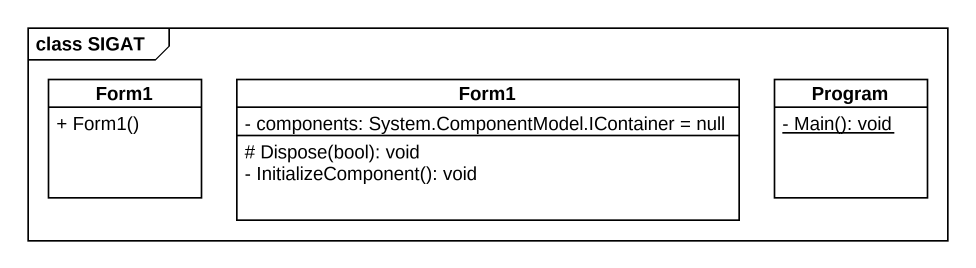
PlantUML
@startuml
mainframe class SIGAT
hide circle
hide empty members
skinparam classAttributeIconSize 0
class Form1 {
  + Form1()
}
class "Form1" as Form1_2 {
  - components: System.ComponentModel.IContainer = null
  # Dispose(bool): void
  - InitializeComponent(): void
}
class Program {
  {static} - Main(): void
}
@enduml
